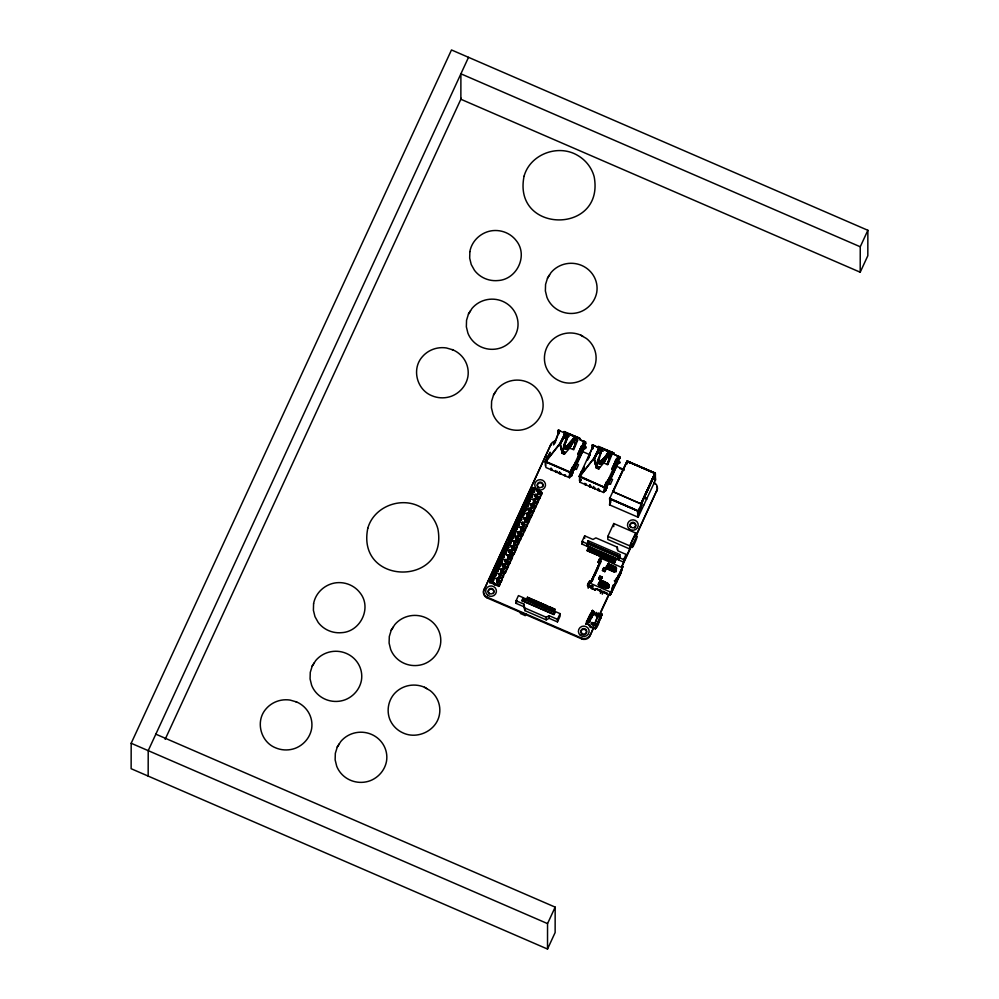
<?xml version="1.0" encoding="UTF-8"?>
<svg xmlns="http://www.w3.org/2000/svg" width="999" height="999" viewBox="0 0 999 999"><rect width="100%" height="100%" fill="white"/><g stroke="black" fill="none" stroke-linecap="round" stroke-linejoin="round"><path stroke-width="1.5" d="M860.201 272.215L860.251 246.778L460.901 73.814L460.864 99.251L860.201 272.215L867.819 255.732L867.869 230.294L451.486 49.95L131.181 743.268L131.131 768.706L547.514 949.05L555.132 932.554L555.169 907.129L155.832 734.165M148.164 776.086L148.214 750.649L468.519 57.33M593.868 627.434L589.972 635.876A6.219 6.019 0.1 0 1 581.755 638.91L487.125 597.926A6.219 6.019 0.1 0 1 483.991 589.972L550.861 444.443A6.219 6.019 0.1 0 1 555.906 440.909M487.125 597.926L487.125 597.14A6.219 6.019 0.1 0 1 483.991 589.185M489.56 580.744L494.368 582.829L494.368 584.128L489.822 582.704L489.56 580.744L491.97 576.76L496.778 578.846L495.841 578.433M489.822 582.704L489.822 581.418M491.296 577.01L489.56 582.042M491.97 578.059L491.708 576.098L493.444 572.352L498.676 573.526L502.797 575.861L505.207 571.865L496.278 567.444L493.444 573.651L493.444 572.352M493.144 580.769L493.119 579.12L492.007 580.282L493.144 580.769L493.144 577.659L492.007 577.16L492.519 576.061L493.656 576.56L493.706 580.257L492.37 580.756L491.708 576.098M492.007 580.282C492.445 575.087 493.281 577.31 493.381 576.61M493.681 584.378L493.681 583.079M495.292 576.111L495.267 574.462L494.155 575.624L495.292 576.111L495.304 573.001L494.168 572.514L494.667 571.403L495.804 571.903L495.866 575.599L494.517 576.098L493.868 571.44M498.064 579.395L500.899 581.181L499.175 586.213L494.63 584.79L494.368 582.829M494.155 575.624C494.592 570.429 495.442 572.652 495.529 571.952M494.443 571.49L495.591 567.707M510.964 551.473L513.811 553.246L511.388 557.242L507.267 554.907L502.035 553.746L496.016 568.081L497.165 565.596M496.303 570.966L496.828 566.758L497.952 567.245L498.014 570.953L496.303 570.966L497.415 569.805L497.44 571.465L496.303 570.966C496.715 565.496 498.289 566.358 497.44 571.465M497.739 564.348L497.739 563.049M497.327 578.146L496.815 579.245L497.952 579.732L498.464 578.633L497.327 578.146L496.815 579.245L496.815 582.355L497.952 582.854L498.464 578.633L498.513 582.342L497.165 582.842L496.753 581.768M498.426 564.098L498.164 562.137M498.489 586.463L498.489 585.164L494.63 583.491M499.6 566.808L499.575 565.159L498.389 565.734L499.6 566.808L499.6 563.698L498.464 563.199L498.976 562.1L500.112 562.599L499.6 566.808L498.464 566.321L498.426 562.799M500.074 576.548L500.099 578.196L498.963 577.709L499.475 573.488L500.611 573.988L500.674 577.684L499.325 578.184L498.901 577.122M498.464 566.321C498.901 561.126 499.737 563.349 499.837 562.637M499.175 586.213L500.899 581.181M499.887 558.391L498.164 563.436M500.099 578.196L500.611 573.988L500.112 575.087L498.976 574.587L499.475 573.488M500.312 557.479L500.312 558.778L502.035 555.044M502.247 561.051L501.748 562.15L501.748 559.04L500.611 558.541L501.123 557.442L502.26 557.942L502.31 561.638L500.611 561.663L500.574 558.141M501.111 573.051L501.623 568.843L502.759 569.33L502.822 573.026L501.111 573.051L501.685 571.828L502.859 572.814L501.398 573.438L501.61 571.878L502.759 572.439L502.247 573.538L501.111 573.051C501.523 567.582 503.096 568.431 502.247 573.538M499.675 581.393L501.323 581.555L502.797 575.861L502.784 577.16L505.207 571.865M502.547 566.433L502.285 564.472L499.712 563.349M504.195 549.088L502.46 554.12L504.195 549.088L509.415 550.249L509.677 552.21L509.415 550.249M502.972 565.509L502.972 564.21L502.285 565.771L503.234 566.171M503.059 576.523L501.323 581.555M504.395 568.893L504.383 567.245L503.209 568.369L504.657 568.756L505.019 567.981L503.833 567.17L503.271 568.394L504.395 568.893L504.408 565.771L503.271 565.284L503.783 564.185L504.92 564.672L504.97 568.381L503.621 568.881L502.972 564.21M503.471 576.898L503.484 575.611M503.271 552.797L502.759 553.896L503.896 554.383L504.408 553.284L503.271 552.797L502.759 553.896L502.759 557.005L503.896 557.504L504.408 553.284L503.896 557.504L502.759 557.005L503.009 555.931M504.433 561.113L504.433 559.815L501.86 558.703M504.607 548.176L504.87 550.137L504.607 548.176L507.03 544.18L511.575 545.604L512.15 550.162L513.573 549.762L513.511 546.066L512.375 545.566L511.875 546.665L513.011 547.165L512.999 550.274L512.974 548.626M505.119 560.864L505.119 559.565L504.695 560.476L509.927 561.638L511.388 557.242L511.65 559.203L505.207 573.164M505.419 560.626L505.931 559.527L505.419 563.748L506.555 564.235L506.555 561.126L505.419 560.626L505.931 559.527L507.067 560.027L507.117 563.723L505.769 564.223L505.119 559.565M505.631 572.252L507.092 566.545L502.547 565.134M504.845 551.773L506.043 552.847C504.982 544.38 509.19 552.559 505.194 552.734L505.157 551.286M506.343 544.43L506.343 545.729L509.178 539.522L518.531 543.031L519.992 538.623L516.133 536.95L515.447 538.511M507.092 567.844L509.24 561.9L509.24 563.199M507.055 547.702L507.567 543.481L508.703 543.98L508.766 547.677L507.055 547.702L508.166 546.54L508.191 548.189L507.055 547.702C508.966 544.93 506.081 542.569 508.204 545.079L508.191 548.189M507.355 568.506L507.355 567.22M507.567 559.09L508.079 554.87L509.215 555.369L509.265 559.065L507.567 559.09L508.079 557.991L507.567 559.09L508.703 559.577L509.215 558.478M507.779 567.594L507.779 566.296M508.491 539.785L508.491 541.083L509.178 540.821M508.703 559.577L509.215 555.369L508.703 556.468L507.567 555.981L508.079 554.87M508.991 552.472L508.741 550.511L508.728 551.81L509.415 551.548M508.916 540.159L510.639 535.127L515.871 536.288L516.133 538.249L515.871 536.288M509.203 543.044L509.727 538.836L510.864 539.323L510.914 543.031L509.203 543.044L510.327 541.883L510.339 543.543L509.203 543.044C509.615 537.574 511.188 538.424 510.339 543.543M509.502 563.861L509.502 562.562M510.826 553.271L510.851 554.932L509.715 554.433L510.227 550.224L511.363 550.711L511.413 554.42L510.077 554.92L510.227 553.334L510.002 554.82L511.463 554.195L510.739 553.196M509.927 562.937L509.927 561.638M510.639 535.127L510.639 536.426L514.935 525.824L524.975 529.07L526.71 525.324L523.876 523.551M510.851 554.932L511.363 550.711L510.851 551.81L509.727 551.323L510.227 550.224M510.889 547.152L510.889 545.854L516.383 547.677L517.844 543.281M512.499 538.886L512.475 537.237L511.363 538.386L512.499 538.886L512.499 535.764L511.363 535.277L511.875 534.178L513.011 534.665L513.061 538.374L511.713 538.873L511.063 534.215M511.65 559.203L511.65 557.904M511.563 546.903L511.575 545.604M511.363 538.386C511.8 533.204 512.637 535.427 512.737 534.715M511.388 558.541L512.075 556.992M512.787 530.469L511.063 535.514M513.211 529.557L513.211 530.856L514.935 525.824M515.147 533.129L514.647 534.228L514.647 531.118L513.511 530.619L514.023 529.52L515.159 530.019L515.209 533.716L513.511 533.741L513.474 530.219M512.075 558.291L513.811 553.246M514.01 545.129L514.535 540.909L515.659 541.408L515.721 545.104L513.961 545.092L514.585 543.906L515.759 544.892L514.298 545.504L514.51 543.956L515.659 544.517L515.147 545.616L514.01 545.129C514.423 539.66 515.996 540.509 515.147 545.616M514.223 553.633L515.696 547.939L515.959 549.9L514.223 553.633L512.574 553.471M517.095 521.166L515.359 526.198L519.243 516.508L524.475 517.682L528.596 520.017L530.744 515.359L521.391 511.863L517.769 522.215M515.659 529.083L516.171 524.875L517.307 525.362L517.357 529.07L516.008 529.557L515.596 528.496L516.171 527.984L515.659 529.083L516.795 529.57L516.77 527.922M515.959 549.9L515.959 548.601M523.176 597.652L521.853 600.499L554.033 614.435L555.357 611.588L560.089 613.636L560.077 616.233L557.454 621.915L549.125 618.306L546.228 619.867L524.837 610.601L524.125 606.843L516.058 603.346L516.058 600.761L518.444 595.604L523.176 597.652L522.29 601.623M516.171 540.471L516.683 536.263L517.819 536.75L517.869 540.459L516.171 540.471L516.745 539.248L517.907 540.234L516.446 540.859L516.67 539.31L517.807 539.872L517.307 540.971L516.171 540.471C516.57 535.002 518.156 535.864 517.307 540.971M514.722 548.813L516.371 548.975L516.383 547.677M516.795 529.57L517.307 525.362L516.795 526.461L515.659 525.973L516.171 524.875M517.332 533.191L517.332 531.893L514.76 530.781M517.507 521.54L517.519 520.254M517.769 520.916L517.807 524.425L519.517 524.413L519.455 520.704L518.319 520.217L517.819 521.316L518.956 521.803L518.943 524.925L517.744 523.838M518.019 532.942L518.019 531.643L517.594 532.554L522.827 533.716L524.288 529.32L524.55 531.281L517.844 544.58M518.106 543.943L516.371 548.975M519.455 536.313L519.43 534.665L518.256 535.239L519.455 536.313L519.455 533.191L518.319 532.704L518.831 531.605L519.967 532.092L520.017 535.801L518.668 536.301L518.019 531.643M518.531 544.33L518.531 543.031M519.243 517.807L519.243 516.508M519.917 517.557L519.667 515.596M519.992 539.922L522.14 533.978L522.14 535.277M521.066 518.618L521.091 520.267L519.955 519.78L520.467 515.559L521.603 516.058L521.665 519.755L520.317 520.254L519.892 519.193M520.254 540.584L520.254 539.285M521.49 529.932L522.215 530.931L520.741 531.543L520.979 526.948L522.115 527.447L522.165 531.143L520.467 531.168L521.578 530.007L521.603 531.655L520.467 531.168C521.241 526.935 522.14 525.536 521.603 531.655M520.679 539.672L520.679 538.374M521.091 520.267L521.603 516.058L521.103 517.157L519.967 516.658L520.467 515.559M521.391 513.149L521.391 511.863M530.207 513.036L530.182 511.388L529.07 512.549L530.207 513.036L530.207 509.927L529.07 509.44L529.582 508.341L530.719 508.828L530.769 512.537L529.42 513.024L528.771 508.366L524.225 506.955L521.815 510.939L522.077 512.899M521.89 524.55L521.64 522.589L519.068 521.466M522.115 515.122L522.627 510.914L523.763 511.401L523.813 515.109L522.115 515.122L523.226 513.961L523.239 515.609L522.115 515.122C522.514 509.652 524.088 510.501 523.239 515.609M522.402 535.939L522.402 534.64M522.315 523.626L522.327 522.327L521.628 523.876L522.577 524.288M523.638 525.274L524.363 526.273L522.902 526.898L522.327 522.327M522.827 535.014L522.827 533.716M523.538 507.205L523.538 508.503L526.373 502.297L535.726 505.794L537.45 502.06L534.615 500.287M523.713 599.425L523.701 601.498L553.983 614.61L554.582 611.251L524.3 598.139L523.713 599.425L553.995 612.537M523.751 527.01L524.263 522.789L524.325 526.498L522.976 526.997L522.552 525.924L523.126 525.412L522.614 526.51L523.751 527.01L523.726 525.349M523.788 519.23L523.788 517.932L524.737 518.344M524.125 606.843L524.125 604.245L516.058 600.761M525.399 510.964L525.374 509.315L524.2 509.877L525.649 510.826L525.611 509.378L524.15 510.002L525.399 510.964L525.399 507.842L524.263 507.355L524.775 506.256L525.911 506.743L525.961 510.452L524.612 510.951L523.963 506.281M524.475 518.981L524.475 517.682M524.55 531.281L524.55 529.982M525.799 520.629L526.51 521.615L525.049 522.24L525.274 517.644L526.411 518.131L525.899 522.352L524.7 521.266L526.411 521.253L525.899 522.352L524.762 521.853L525.012 520.791M524.263 510.464L524.775 506.256L524.263 507.355M524.837 610.601L524.125 604.245M524.288 530.619L524.975 529.07M525.187 615.559L525.187 614.61L520.454 612.549L520.454 613.511L525.187 615.559L526.036 613.736M525.686 502.547L523.963 507.579M525.899 522.352L526.411 518.131L525.911 519.23L524.775 518.743L525.274 517.644M527.847 497.889L526.111 502.934L527.847 497.889L533.329 499.725L532.392 499.313M526.66 504.745L526.411 505.819L527.547 506.306L527.547 503.196L526.411 502.697L526.923 501.598L528.059 502.097L528.109 505.794L526.76 506.293L526.111 501.635M526.436 525.961L528.596 520.017L528.858 521.977L524.975 530.369M526.698 526.623L526.71 525.324M526.411 505.819C526.848 500.624 527.684 502.847 527.784 502.147M527.122 525.711L527.122 524.413M527.509 597.202L528.446 598.139L527.509 597.202L526.373 599.65M527.435 512.986L526.923 514.085L528.059 514.585L528.571 513.486L527.435 512.986L526.923 514.085L526.923 517.207L528.046 517.694L528.571 513.486L528.621 517.182L527.272 517.682L526.848 516.62M529.994 493.244L528.259 498.276L532.829 488.336L541.495 492.082L541.758 494.043L529.27 521.053L527.622 520.891M528.346 510.589L528.084 508.616L528.084 509.915L528.771 508.366M528.558 501.161L529.07 496.953L530.207 497.44L530.257 501.136L528.558 501.161L529.07 500.062L528.558 501.161L529.695 501.648L530.207 500.549M528.858 521.977L528.858 520.679M529.27 521.053L529.283 519.755M530.344 598.95L529.395 598.026L530.344 598.95L529.22 601.398M529.695 501.648L530.207 497.44L529.695 498.538L528.571 498.051L529.07 496.953M530.232 505.269L530.232 503.971L531.181 504.383M530.669 494.28L530.419 492.32M530.706 496.503L531.218 495.404L530.706 496.503L531.843 497.002L531.855 493.881L530.719 493.394L531.218 492.295L532.355 492.782L532.417 496.491L530.706 496.503L530.681 492.994M530.919 505.007L530.919 503.721M531.006 517.32L531.006 516.021M531.218 507.892L531.73 503.683L532.867 504.17L532.917 507.879L531.218 507.892L532.33 506.743L532.355 508.391L531.218 507.892L531.793 506.668L532.966 507.654L531.156 507.867C532.042 503.159 532.879 502.697 532.355 508.391M532.23 599.775L531.293 598.838L532.23 599.775L531.106 602.21M531.431 516.408L532.892 510.701L528.346 509.29M532.854 491.858L533.366 490.759L532.854 491.858L533.99 492.345L534.003 489.235L532.867 488.736L533.379 487.637L534.502 488.136L534.565 491.833L532.854 491.858L532.829 488.336M533.154 512.662L533.154 511.363M534.128 600.586L533.179 599.662L534.128 600.586L533.004 603.034M533.366 503.246L533.878 499.025L535.014 499.525L535.064 503.221L533.366 503.246L534.477 502.085L534.502 503.733L533.366 503.246L533.941 502.022L535.114 502.997L533.316 503.209C534.19 498.501 535.027 498.039 534.502 503.733M533.578 511.75L535.039 506.056L535.039 507.342M534.802 496.615L534.54 494.655L531.967 493.543M533.941 603.446L535.077 600.486L536.026 601.41L534.89 603.858M535.302 508.016L535.302 506.718M535.227 494.405L534.54 495.954L535.227 494.405L535.876 499.063L537.225 498.576L537.162 494.867L536.026 494.38L535.526 495.479L536.663 495.966L536.65 499.075L535.514 498.588L536.026 497.49L535.464 498.551L536.913 498.951L537.262 498.164M535.726 507.092L535.726 505.794M536.688 491.308L536.688 490.01M535.839 604.27L536.962 601.298L537.912 602.235L536.788 604.67M537.187 502.697L539.61 497.402L536.775 495.629M537.45 503.359L537.45 502.06M537.662 493.931L538.186 489.722L539.31 490.209L539.373 493.918L538.024 494.418L537.599 493.344L538.174 492.832L537.662 493.931L538.798 494.43L538.773 492.782M537.874 502.447L537.874 501.148M538.798 494.43L539.31 490.209L538.811 491.308L537.674 490.821L538.186 489.722M537.737 605.082L538.861 602.122L539.81 603.046L538.673 605.494M539.348 498.039L541.758 492.757M539.597 498.701L539.61 497.402M540.022 497.789L540.034 496.491M540.759 602.946L541.695 603.871L540.759 602.946L539.622 605.382M541.758 494.043L541.495 492.082M543.593 604.695L542.644 603.758L543.593 604.695L542.457 607.13M545.479 605.506L544.542 604.582L545.479 605.506L544.355 607.954M545.192 461.663L569.992 472.39L545.192 461.663L547.652 456.343L546.503 460.302M570.941 475.499L571.515 474.425L571.366 476.386L571.753 473.214L569.58 477.734L545.929 467.495L545.367 461.95L547.652 456.343M545.579 462L545.354 465.959M545.929 462.187L545.941 461.538L569.592 471.778L569.58 477.734M546.228 619.867L546.228 617.27L549.138 615.709L557.454 619.318L557.454 621.915M545.304 608.366L546.428 605.406L547.377 606.331L546.253 608.778M547.514 949.05L547.552 923.613L555.169 907.129M548.326 606.743L549.275 607.155L548.326 606.743L547.19 609.178M549.125 618.306L549.138 615.709M551.161 607.966L550.212 607.042L551.161 607.966L550.037 610.414M552.385 469.917L550.799 469.892L551.061 467.944M483.991 589.972L550.861 444.443M552.122 470.467L552.135 469.068M553.059 608.791L552.11 607.867L553.059 608.791L551.923 611.238M554.944 609.615L554.008 608.678L554.944 609.615L553.821 612.05M554.582 613.324L554.582 611.251M557.117 471.965L555.531 471.94L555.531 470.541M556.855 472.515L556.868 471.116M559.253 432.929C556.356 432.33 558.728 428.484 560.052 431.006M557.991 432.217L558.241 430.007M560.901 473.601L559.315 473.576L559.328 472.19M559.577 471.64L559.315 473.576M567.632 435.489L564.36 434.74L559.64 443.731L545.953 461.363L559.802 444.08L564.373 434.59L568.106 436.213L564.423 445.629L568.094 436.288M560.689 444.355L560.027 444.018L562.387 453.246L564.335 445.604L562.375 453.121L564.385 454.17L569.842 447.952L573.376 441.496L569.842 448.114M560.389 443.856L564.148 437.2L560.189 444.143M560.639 474.15L560.651 472.764M563.149 451.598L565.422 452.422M563.623 445.267L563.686 445.079M559.415 430.669L563.648 432.555L564.398 431.593L579.457 438.111L563.686 432.105M560.027 444.168L562.375 453.121L563.811 445.666M563.948 431.556L563.686 432.492M564.298 475.074L565.372 476.198L565.372 474.812M566.033 449.3C582.879 427.722 568.244 442.982 565.259 449.013C569.767 450.137 572.202 441.82 573.751 438.973C575.187 437.237 580.144 441.758 574.825 438.449M567.332 446.341L573.751 438.823L566.982 445.954M566.158 449.2L569.118 447.639M571.191 474.25L571.366 476.386M573.588 467.782L572.202 470.779L571.753 475.661M573.151 472.515L572.402 472.252C571.228 474.575 573.563 471.853 571.665 471.94L572.777 471.016L572.764 473.476L572.202 470.779M569.492 448.114L573.763 449.737L577.522 440.609M573.676 469.742L574.712 467.782M573.95 468.394L576.411 469.43L573.588 468.169M573.676 469.905L576.635 463.037L574.15 468.032M573.451 466.57L570.367 473.076L583.016 445.566L578.871 452.122M571.778 472.977L576.073 462.787M580.569 452.722L577.996 459.165L581.743 451.373M578.009 454.707L581.156 448.176M578.571 459.29L584.078 446.416L583.441 441.158L585.464 442.457L585.464 444.118L584.14 443.718M578.896 458.304L578.134 457.08M578.896 453.896L578.146 452.659M604.72 488.886L604.22 491.458L604.22 487.437L606.505 481.83L604.058 487.15L579.27 476.411L593.581 445.154L592.557 444.742L592.619 447.377M605.494 489.135L605.431 491.146L605.257 489.011L603.646 492.495L579.994 482.242L579.432 476.698L581.718 471.103L579.27 476.411M579.42 480.719L580.069 475.836M583.503 441.208C585.164 441.433 578.359 440.484 579.932 438.386L564.26 432.192L579.77 439.073M604.22 487.437L579.432 476.698M579.732 439.51L580.032 438.524M581.755 638.91L581.755 638.136L487.125 597.14M587.175 550.736L588.861 546.553L589.81 546.965L588.111 551.148L587.175 550.736L588.861 547.077L582.042 544.118L582.042 541.52L584.665 535.839L592.994 539.448L595.891 537.887L617.282 547.152L617.994 550.911L626.061 554.395L626.061 556.992M582.317 450.137L583.591 446.053M583.978 445.791L584.065 448.638L574.15 470.104M584.665 538.436L584.665 535.839M586.201 483.828L586.201 485.227L584.865 484.652L584.877 483.254M583.978 447.54L584.19 448.126C586.313 449.787 585.976 445.229 584.178 445.766M585.451 448.526L585.714 446.528M585.464 444.118L585.726 441.908L583.99 441.333M587.15 624C584.49 622.951 588.861 616.333 590.384 620.491M586.775 545.654L588.086 540.721L620.267 554.657L618.943 559.577L617.819 559.103L618.418 555.744L588.136 542.619L586.775 545.654L587.537 545.978L588.136 544.692M587.137 621.316C587.612 623.289 588.049 615.958 589.972 615.384M587.325 621.753L587.961 620.342L588.998 621.053M587.562 620.679L588.436 620.816M588.985 582.829L587.537 585.676L591.246 587.3M587.537 545.978L587.537 543.906L617.819 557.017M587.812 621.515L587.137 621.428M588.111 551.148L589.81 546.965M588.086 540.721L588.086 542.794L620.267 556.73M591.908 586.888C593.206 584.815 592.944 589.135 588.161 585.127L588.886 582.704L610.751 592.17L622.714 566.52M588.461 458.029L588.823 457.854M588.423 582.742L588.723 584.165M588.898 586.188L588.636 584.502L588.985 586.251L592.307 586.875M589.073 586.301L592.282 586.937L592.632 586.138M589.06 551.56L590.759 547.377L591.695 548.301L590.009 551.972L589.06 551.56L590.759 547.377M589.597 486.7L589.86 484.752L589.597 486.7L590.921 487.275L590.933 485.876M589.685 583.216L589.885 581.855L588.299 585.077L592.195 586.95L592.657 585.988M592.832 613.661L591.72 615.784L589.785 614.722L592.744 615.709M590.009 551.972L591.708 547.789M589.972 635.876L593.868 626.66M592.757 579.495L591.883 581.543L590.097 580.844L591.982 581.181L601.123 561.401L599.288 560.564M590.909 614.747C591.146 615.334 594.18 611.438 592.032 614.959M592.27 611.875C592.482 611.288 592.657 609.752 592.082 611.063C590.871 611.875 593.806 620.466 590.359 614.81C589.934 618.106 591.982 617.544 592.245 615.634L590.047 614.697L588.311 619.405L589.672 620.217L587.737 619.343M599.025 564.722L591.008 582.192L600.374 561.113M590.958 552.372L592.644 548.189L593.593 549.125L591.895 552.784L590.958 552.372L592.644 548.189M593.556 624.999L591.246 623.851L593.431 625.224M591.283 617.082L590.596 618.581L591.483 617.157M591.333 613.061L591.121 614.572L592.382 614.497M591.72 615.784L592.732 613.723M597.402 616.795L598.988 616.321L598.626 614.51L593.918 625.461L594.867 625.137L594.555 623.189L591.845 622.564L594.155 623.726L591.845 622.564L591.246 624M591.895 552.784L593.593 548.601M592.057 446.978L592.307 444.767M592.444 578.708L592.757 579.757M592.844 553.196L594.542 549.013L595.491 549.937L593.793 553.608L592.844 553.196L594.542 549.013M593.793 613.898L593.518 612.574C594.18 616.358 592.419 611.825 593.881 614.185M594.967 488.361L593.394 488.336L593.394 486.938M587.936 458.266L593.356 445.467L597.777 447.177L598.014 446.528M593.643 486.388L593.394 488.336M603.558 463.024L600.099 464.06L607.892 453.446L603.209 462.312L603.908 462.874L607.679 456.056L603.958 462.649L598.701 468.856L596.44 467.957L593.768 458.566L580.019 476.111L593.731 458.491L598.351 449.475M593.793 553.608L595.491 549.425M594.617 459.065L593.868 458.678M593.93 575.486L594.755 575.436L598.339 567.407M594.155 623.726L591.845 622.564M594.617 623.776C595.217 625.424 594.168 624.912 594.755 623.476M594.742 554.02L596.428 549.837L597.377 550.761L595.691 554.433L594.742 554.02L596.428 549.837M594.717 488.911L594.717 487.512M601.972 614.273L602.097 614.959C602.11 612.899 597.065 623.126 596.078 626.348L595.229 628.883L600.936 615.022C602.447 613.811 602.135 614.048 600.749 616.595M592.107 588.773L595.117 589.934L595.254 588.811M595.054 628.059L595.054 628.059C595.154 628.071 596.366 628.696 595.054 628.059L595.654 627.896M597.577 616.296L595.267 615.147L597.365 616.633M595.691 554.433L597.377 550.249M598.176 615.022L595.866 613.861L598.776 614.747M594.455 458.766L598.901 450.274L601.323 451.136L597.764 459.99L596.44 467.957L601.835 450.162L598.438 449.35L593.818 458.778M596.628 554.832L598.326 550.649L599.275 551.585L597.577 555.244L596.628 554.832L598.326 550.649M597.514 466.57C595.142 469.43 600.299 464.922 598.551 468.943M597.04 616.433L598.001 613.486M597.577 555.244L599.275 551.061M593.443 445.429L597.727 447.302L598.463 446.353L613.523 452.872L597.752 446.853M598.026 460.639L600.948 460.689L601.361 461.55L607.817 453.733L601.361 461.55L601.223 460.801M598.026 566.608L598.339 567.669M598.114 490.384L598.114 488.986L599.437 489.56L599.437 490.959L598.114 490.384L598.376 488.436M599.238 563.036L598.201 562.075L599.3 559.178L599.625 559.815M598.401 460.527L596.44 467.869L594.093 458.766M598.438 449.5L601.835 450.162M598.526 555.656L600.224 551.473L601.161 552.397L599.475 556.068L598.526 555.656L600.224 551.473M598.963 615.297L599.188 615.372M596.828 468.007L598.701 468.856M607.729 587.4C605.619 589.323 597.827 585.476 598.726 583.691C618.081 590.134 582.779 578.558 606.405 588.074M598.975 585.714C597.777 573.751 611.937 587.237 608.803 584.79M598.201 562.075L599.25 562.524C598.264 560.289 601.823 562.387 599.238 561.588L600.174 562.062M600.312 561.688L599.25 561.126L599.3 559.178M598.701 469.006L599.487 467.17M599.525 563.386L600.337 563.086M598.426 561.6L600.324 562.162L599.388 561.238L599.25 562.524M599.475 556.068L601.161 551.885M599.887 591.346L600.861 591.545L600.849 590.209L600.436 593.406M600.074 580.968L607.205 585.302L606.705 586.401L604.233 585.739L605.007 584.19L600.511 581.643L607.205 585.302L605.819 584.627L605.044 586.051M600.224 581.78L600.424 580.606L608.229 584.14M600.861 557.055L600.349 558.541L600.349 557.917L622.09 567.619M600.574 460.789L599.313 463.573L600.149 463.873M600.886 558.928L600.349 557.917M600.424 556.48L602.11 552.297L603.059 553.221L601.361 556.893L600.424 556.48L602.11 552.297M600.649 559.128L600.799 558.466M601.76 614.46L596.153 627.047L601.635 615.496L596.828 613.349M600.561 558.503L600.911 557.105M601.361 556.893L603.059 552.697M602.322 594.243L602.335 591.97L603.259 592.257M602.31 557.292L604.008 553.109L604.944 554.045L603.259 557.704L602.31 557.292L604.008 553.109M602.747 591.57L602.747 592.37L607.217 593.968M603.259 557.704L604.944 553.521M603.945 591.845L603.371 592.332M603.646 492.495L603.646 491.208M604.058 487.15L579.32 475.936M604.208 558.116L605.894 553.933L606.843 554.857L605.144 558.528L604.208 558.116L605.894 553.933M604.432 487.487L607.517 481.318M605.144 558.528L606.843 554.345M607.742 484.503L610.714 477.784L605.731 486.7L607.23 487.275L606.83 488.224L605.844 487.937L605.431 491.146M606.093 558.941L607.792 554.757L608.741 555.681L607.042 559.34L606.093 558.941L607.792 554.757M609.515 478.896L606.268 485.526L605.819 490.422M606.805 594.13L606.805 593.319L604.108 592.145M606.705 568.493L607.529 568.206M607.842 565.022C603.196 567.619 609.765 568.556 614.323 569.905L614.547 568.531L607.667 564.235L616.346 567.857L614.422 571.678L606.455 568.306L606.168 567.432L607.692 564.91L612.699 567.744L611.85 569.243L612.986 569.642M607.042 559.34L608.741 555.157M607.13 568.356L607.529 567.682M606.318 569.318L608.129 565.147L614.822 568.806L613.436 568.131L612.662 569.555M605.844 487.724L607.654 483.816L606.705 483.416M610.776 455.232L608.354 454.37L610.776 455.232L607.155 464.235L607.929 464.36M607.966 587.912L607.03 586.488L606.643 587.312L607.966 587.912L599.725 584.315M607.817 536.363L607.817 539.472L629.757 548.975L629.77 545.866L635.689 533.041L613.748 523.526L607.817 536.363L629.77 545.866M608.016 483.154L609.615 479.532M607.991 559.752L609.677 555.569L610.626 556.505L608.94 560.164L607.991 559.752L609.677 555.569M607.742 484.652L608.591 483.366M608.216 483.179L607.654 482.542M608.116 565.933L616.508 569.942M608.266 564.11L615.933 567.694L616.358 568.98M607.829 464.647L611.638 455.219L608.741 453.159L611.163 454.345M608.94 560.164L610.626 555.981M626.748 463.998L627.347 461.063L655.094 473.064L655.394 480.219L655.132 473.089L655.344 480.357L638.149 517.232L609.54 504.845L610.839 500.412M609.877 560.576L611.575 556.393L612.524 557.317L610.826 560.988L609.877 560.576L611.575 556.393M607.654 482.929L610.476 484.19L608.016 482.967M610.826 560.988L612.524 556.805M611.775 561.401L613.473 557.217L614.41 558.141L612.724 561.8L611.775 561.401L613.473 557.217M611.9 588.199L613.361 584.927L613.274 585.651M612.15 473.226L612.637 474.175L612.3 473.563M612.075 469.455L615.222 462.924M612.35 468.044L612.961 468.643L612.824 466.658M612.774 491.608L641.383 504.058L612.862 491.558L627.01 461.351L655.044 473.089M612.724 561.8L614.41 557.617M612.961 472.39L612.35 473.114L612.824 471.066M613.661 562.212L615.359 558.029L616.308 558.965L614.61 562.624L613.661 562.212L615.359 558.029M613.736 526.648L613.748 523.526M597.964 446.703L613.811 454.27L598.326 446.953L613.998 453.146L613.811 454.27L618.144 456.206L618.256 462.887C620.654 464.622 620.054 459.615 617.857 460.626M614.123 571.628L606.193 567.819L605.831 569.393L603.558 568.406L603.808 567.619L606.081 568.606L604.732 571.54L602.459 570.554L603.808 567.619M608.029 564.323L606.293 569.03L606.106 568.319L615.084 571.465M614.61 562.624L616.308 558.441M615.309 568.831L609.315 566.445M616.445 568.394L616.233 567.694M616.42 582.779L612.749 586.338M612.637 474.188L618.194 462.887L618.181 460.527M613.736 469.268C615.496 469.43 618.443 456.68 619.53 463.274M617.282 549.75L617.282 547.152M618.418 555.744L617.819 559.103M618.206 458.479L619.53 458.878L619.792 456.668L618.144 456.206M619.53 458.878L619.792 456.668M622.34 567.469L622.24 569.13M626.061 554.395L623.676 559.552L623.676 562.15L616.308 558.965M626.835 463.873L627.01 461.351M635.689 536.151L635.689 533.041M638.149 517.232L637.574 512.762L639.51 508.578M637.574 512.762L638.149 513.011L638.311 510.714L655.307 473.651L627.297 461.301L613.124 491.62M638.149 515.584L641.37 508.603L641.383 506.031L638.149 513.011M643.731 505.132L642.532 504.97M655.344 480.357L655.406 473.551L641.271 503.858M636.076 536.101L656.855 490.347A6.219 6.019 0.1 0 0 653.708 482.392M503.271 568.394C505.032 564.86 503.471 564.522 504.645 564.722M588.211 588.261C586.813 583.591 591.858 589.56 592.295 585.739M606.256 568.169L606.168 567.994M599.987 581.555L598.588 584.59L599.013 583.841M607.617 564.835L607.979 564.073M607.554 564.735L607.829 564.123M582.417 448.776L582.33 449.975M502.235 562.999L501.111 561.75M515.134 535.077L514.01 533.828M592.907 614.447L593.206 613.436L592.245 615.784M507.167 563.324L505.694 564.123L505.993 562.524M509.315 558.666L507.842 559.477L508.066 557.917M587.837 619.105L590.609 617.232M598.763 583.916L600.074 581.406M588.636 585.014L588.711 585.963M608.878 587.4L607.929 586.937L608.503 588.224L608.878 587.4C606.393 587.15 608.416 588.149 608.841 584.827M646.64 499.213L645.816 497.877L646.603 499.275M582.579 470.816L583.166 471.116L582.604 470.766L583.716 468.394M588.636 583.666L588.586 584.015M606.493 567.382L606.78 567.107M566.595 438.261L566.258 439.073L567.245 436.376L564.972 435.389L563.623 437.824M564.11 437.275L563.661 437.987L566.383 438.511M576.061 442.357L573.114 449.438L575.661 443.156L573.101 442.058L574.425 439.485L576.71 440.472L575.699 443.194L573.076 441.933M574.425 439.485L573.114 442.045L575.661 442.982M597.902 452.235L599.038 450.137M600.262 453.833L597.702 452.709L600.661 453.009M610.127 457.117C610.139 459.14 605.918 457.018 607.642 456.131M609.964 457.38C610.676 458.029 606.468 456.555 607.479 456.281L609.765 457.942L607.38 456.306M598.351 622.077C599.937 623.463 596.291 628.271 595.879 626.66L601.598 615.359L600.961 615.122M601.023 617.931C601.598 616.046 595.741 629.72 600.574 616.883M601.673 614.86L601.148 615.259L601.398 614.635M590.846 614.86L591.008 613.661L591.371 614.447M607.492 585.476L609.04 586.188L607.217 587.587M601.123 561.226L599.388 560.427M654.845 475.474L655.094 473.064L627.397 461.113L629.994 463.274M563.436 451.81L564.934 452.634C565.072 455.432 561.001 453.459 563.436 451.81L564.934 452.634M598.863 583.616L600.424 580.606M590.384 627.335L590.172 626.648M608.678 563.399L606.48 568.319L608.703 563.498M559.89 430.969L557.991 430.557M599.363 463.274L599.525 464.036M592.182 448.788L593.369 445.754L592.057 445.317M586.45 624.013C585.339 623.264 590.958 621.603 590.821 616.92L591.645 617.382M565.259 449.013L566.545 446.004L564.335 445.766M609.815 476.748L607.392 482.18M586.226 623.401L589.585 622.402M599.487 467.332L597.215 466.196L596.44 467.869L594.255 458.753L596.44 467.869L597.727 460.402M597.577 616.146L594.954 623.913M586.863 622.989L586.163 624.188L587.424 621.166M589.135 621.216L588.686 622.34M601.673 615.172L601.398 614.323L601.635 615.446M596.44 467.869L598.026 460.477M583.516 441.57L579.732 439.373L580.019 438.761L563.898 431.955M614.06 453.633L614.085 453.521M577.572 440.309L577.235 439.51M605.519 489.485L604.87 490.896M590.834 613.96L591.121 614.572L591.008 613.661M594.517 612.037L592.469 610.401L592.045 611.326L592.507 610.439L592.245 611.413L593.506 611.95M565.322 448.988L566.033 449.138M607.28 464.635L603.721 462.849M598.201 613.199L598.676 613.91M591.908 612.375C591.72 611.95 590.546 616.083 590.397 614.373M564.048 445.729L562.375 453.121L559.952 443.993M564.273 445.666L562.375 453.121L560.189 443.993M598.451 622.752L598.638 622.227M591.982 611.45L592.882 611.912M597.477 616.595L598.451 614.323M563.623 445.417L566.183 438.936M591.932 587.012L592.357 585.776L592.195 586.75M497.065 581.293L496.765 582.33L498.201 582.717L497.839 581.131M499.213 576.635L498.913 577.672L500.362 578.071L499.987 576.473M509.665 554.408L509.965 553.371M512.899 548.551L513.261 550.137L512.15 550.162L512.112 548.713M511.75 550.786L512.974 549.812M522.564 526.485L522.864 525.437M537.912 492.869L537.612 493.906L539.06 494.293L538.698 492.707M573.451 467.145L574.1 464.947M607.517 481.893L608.166 479.695M573.326 467.42L575.661 462.137M312.2 666.108L310.264 672.377L310.077 678.933L311.638 685.302A25.912 25.087 0.1 0 0 345.105 699.787C353.434 696.565 359.827 689.148 361.438 680.319A25.912 25.087 0.1 0 0 346.428 653.446A25.912 25.087 0.1 0 0 315.734 660.526L312.2 666.108L314.248 662.874M468.469 313.998L466.545 320.267L466.358 326.823L467.919 333.191A25.912 25.087 0.1 0 0 501.373 347.677C509.715 344.455 516.096 337.038 517.719 328.209A25.912 25.087 0.1 0 0 502.709 301.336A25.912 25.087 0.1 0 0 472.015 308.416L468.469 313.998L470.529 310.764M337.262 747.052L335.327 753.321L335.14 759.877L336.713 766.245A25.912 25.087 0.1 0 0 370.167 780.731C378.496 777.509 384.89 770.092 386.513 761.263A25.912 25.087 0.1 0 0 371.503 734.39A25.912 25.087 0.1 0 0 340.809 741.47L337.262 747.052L339.31 743.818M391.221 630.244L389.298 636.525L389.098 643.069L390.671 649.437A25.912 25.087 0.1 0 0 424.125 663.935C432.467 660.701 438.848 653.296 440.472 644.455A25.912 25.087 0.1 0 0 425.462 617.582A25.912 25.087 0.1 0 0 394.767 624.662L391.221 630.244L393.281 627.01M493.543 394.942L491.608 401.211L491.421 407.767L492.982 414.135A25.912 25.087 0.1 0 0 526.448 428.621C534.777 425.399 541.171 417.982 542.782 409.153A25.912 25.087 0.1 0 0 527.784 382.28A25.912 25.087 0.1 0 0 497.09 389.36L493.543 394.942L495.591 391.708M547.502 278.134L545.566 284.415L545.379 290.959L546.952 297.327A25.912 25.087 0.1 0 0 580.407 311.825C588.736 308.591 595.129 301.174 596.753 292.345A25.912 25.087 0.1 0 0 581.743 265.472A25.912 25.087 0.1 0 0 551.048 272.552L547.502 278.134L549.562 274.9M592.22 611.525L593.531 612.025L592.045 611.326L592.707 611.588M556.705 438.499L558.066 434.14M616.433 568.531L616.42 568.044M612.162 468.756L612.649 469.58L617.057 459.303L616.383 459.165L612.899 466.858L616.408 458.953M599.662 576.835L599.912 576.048L602.185 577.035L601.935 577.822L599.662 576.835C595.904 579.745 604.557 580.669 598.813 578.658M575.636 443.219L575.923 442.582M600.237 453.883L600.524 453.234L597.727 452.747L598.076 452.085M595.117 589.934L596.053 589.135M609.552 503.196L610.127 503.446L609.552 498.776L638.161 511.163L609.565 498.688L626.935 461.326M588.174 620.292L588.011 620.329M610.751 592.17L610.102 595.392L620.616 573.688L620.978 572.764L610.539 594.405L622.739 566.52L621.428 571.078M607.567 587.774L607.867 586.9L607.567 587.774L608.653 587.237M622.202 569.218L620.529 573.626M578.821 453.633L578.009 454.058L582.904 444.767L583.553 441.483M612.637 473.526L617.569 460.939M600.524 453.234L600.312 453.846L600.549 453.196M593.568 612.974L593.98 613.91M586.788 623.638L586.163 624.15L587.974 624.3M566.258 439.073L566.483 438.436L563.936 437.437M586.925 622.852L588.311 619.58L587.724 621.053M559.515 430.407L554.02 443.856M596.066 626.41L597.09 626.748M609.752 476.71L604.857 486.913M607.155 464.273L609.715 457.792M593.881 625.349L594.355 625.199M593.518 612.574L593.256 612.911M593.369 445.754L593.93 446.066L593.756 445.267M558.116 434.028L559.865 431.306M607.879 584.652L608.716 585.064L607.592 587.799L607.954 586.987M616.97 459.528L618.206 456.506L619.53 457.217M617.082 459.215L617.619 456.243M599.263 561.525L599.924 561.563M606.605 487.05L606.031 487.949M612.312 591.408L611.85 592.507L612.362 591.296M595.167 624.075L594.705 624.787M595.092 589.972L595.541 589.035L594.742 589.885M611.4 564.647L610.426 567.082L611.525 564.622M622.652 566.583L622.115 567.832M586.563 624.225L586.937 623.588M573.064 442.107L575.799 442.707M607.829 564.547L608.354 563.324M615.172 567.644L615.684 566.433L614.597 568.893L615.172 567.644L611.001 565.834M572.439 472.252L572.127 473.251L572.539 472.29M618.144 461.176L617.045 463.686M570.154 472.689L572.439 467.082L569.992 472.39M604.32 559.053L600.923 557.542L600.536 558.766M593.244 613.561L593.593 612.762L593.231 613.498L592.432 612.911M581.755 445.504L578.833 452.072L581.743 445.691M572.777 471.016L571.703 471.853M588.761 585.526L589.173 584.627L588.161 585.127L592.282 586.937L588.898 585.676M607.542 456.181L608.503 454.245M612.887 471.328L616.508 463.399M572.764 467.27L573.863 464.847M587.512 460.139L590.097 454.495M606.83 482.017L607.941 479.607M609.727 476.523L616.97 460.514M622.739 566.52L622.252 567.569M641.083 503.733L655.107 473.514L641.171 503.783M165.16 739.297L461.288 98.327M452.023 349.6L452.884 349.837A25.912 25.087 0.1 0 1 467.894 376.71C466.271 385.552 459.877 392.957 451.548 396.191A25.912 25.087 0.1 0 1 431.718 395.654C416.82 389.685 411.488 369.068 422.19 356.918A25.912 25.087 0.1 0 1 446.391 347.964L452.884 349.837M295.741 701.71L296.603 701.947A25.912 25.087 0.1 0 1 311.613 728.82C309.99 737.662 303.596 745.067 295.267 748.301A25.912 25.087 0.1 0 1 275.437 747.764C260.539 741.795 255.22 721.178 265.909 709.028A25.912 25.087 0.1 0 1 290.122 700.087L296.603 701.947M583.004 336.476L580.781 335.152A25.912 25.087 0.1 0 0 550.087 342.232C544.492 349.101 542.857 358.691 545.991 367.008A25.912 25.087 0.1 0 0 559.627 380.956C574.25 387.612 593.281 378.134 595.791 362.025A25.912 25.087 0.1 0 0 586.55 338.586L580.781 335.152M426.735 688.586L424.5 687.262A25.912 25.087 0.1 0 0 393.806 694.342C388.211 701.211 386.588 710.801 389.71 719.118A25.912 25.087 0.1 0 0 403.346 733.066C417.969 739.722 437.013 730.244 439.51 714.135A25.912 25.087 0.1 0 0 430.269 690.696L424.5 687.262M491.708 577.397L492.857 574.9M504.607 549.475L505.756 546.977M530.407 493.618L532.142 489.885M558.553 432.617L558.241 431.668M505.419 548.139L504.92 549.238L506.043 549.725L506.555 548.626L505.419 548.139L504.92 549.238L504.907 552.36L506.043 552.847L506.268 551.261M492.007 577.16L492.632 576.273M494.78 571.628L494.168 572.514M496.928 566.97C495.604 568.056 497.777 568.98 497.689 567.295M498.464 563.199L499.075 562.312M500.611 558.541L501.123 557.442M510.589 539.373C510.676 541.058 508.503 540.134 509.827 539.048M511.975 534.39L511.363 535.277M513.511 530.619L514.023 529.52M517.819 521.316L518.319 520.217M523.488 511.451C523.576 513.136 521.403 512.212 522.727 511.126M526.411 502.697L527.022 501.81M530.719 493.394L531.218 492.295M532.867 488.736L533.379 487.637M548.364 455.906L549.962 452.322M546.003 461.088L546.141 462.587M553.521 444.942L556.106 439.36M501.648 558.716C502.559 556.655 502.035 560.089 500.886 558.391M514.547 530.794C515.459 528.733 514.935 532.167 513.786 530.469M518.843 521.49C519.755 519.43 519.243 522.852 518.094 521.166M531.743 493.568C532.654 491.508 532.142 494.93 530.993 493.244M533.891 488.911C534.802 486.85 534.29 490.284 533.141 488.586M500.611 561.663L501.111 560.564L500.611 561.663L502.247 562.25L501.748 563.349M513.511 533.741L514.01 532.642L513.511 533.741L515.147 534.328L514.647 535.427M519.955 519.78L520.467 518.681L521.603 519.168M503.896 557.504L503.871 555.844M506.043 552.847L506.018 551.198M518.943 524.925L518.918 523.276M527.547 506.306L528.059 505.207M531.843 497.002L531.818 495.354M533.99 492.345L533.966 490.696M522.627 523.401L523.126 522.302L524.263 522.789L523.763 523.888L522.627 523.401L523.126 522.302M501.735 569.055C500.412 570.142 502.584 571.066 502.485 569.38M503.271 565.284L503.883 564.398M515.397 541.458C515.484 543.144 513.311 542.22 514.635 541.133M516.783 536.475C515.459 537.562 517.632 538.486 517.544 536.8M518.319 535.826L518.831 531.605L518.319 532.704M521.84 527.497C521.94 529.183 519.755 528.259 521.078 527.16M532.592 504.22C532.692 505.919 530.506 504.982 531.83 503.896M534.74 499.575C534.84 501.261 532.654 500.337 533.99 499.238M535.526 495.479L536.026 494.38M519.692 532.142C518.643 534.265 520.979 531.643 518.931 531.818M536.55 495.654C537.462 493.581 536.95 497.015 535.801 495.317M498.963 577.709L499.475 576.61L500.611 577.097M505.419 563.748L505.919 562.649M513.511 550.374L511.863 549.787L512.375 548.688M520.467 531.168L520.966 529.994M524.762 521.853L525.274 520.754M529.07 512.549L529.582 508.341L529.07 509.44M535.514 498.588L536.026 497.49M512.375 549.875L511.863 550.973L513.061 549.9M497.952 582.854L497.927 581.206M506.555 564.235L507.055 563.136M528.046 517.694L528.034 516.046M536.65 499.075L537.162 497.977M578.658 454.632L578.009 454.57L578.808 454.595L582.879 445.954M568.631 477.322L570.354 473.613M574.213 466.833L575.449 464.135M577.996 458.653L578.658 458.716L576.748 462.849M584.902 444.031L585.714 443.568M570.978 475.337L571.416 474.388M581.655 452.222C588.349 439.073 579.183 458.504 578.571 459.428M585.464 447.077L585.152 446.128M584.89 448.439L585.714 447.977M576.411 469.43L578.533 464.697L576.073 463.636M516.058 603.346L517.245 600.774M582.442 470.504L584.028 467.07M582.442 470.666L584.028 467.232M588.236 458.304L590.172 454.108M579.645 477.097L580.069 476.173M579.994 482.242L581.068 479.92M527.322 600.062L528.446 597.614M528.271 600.461L529.395 598.026M529.22 600.874L530.344 598.438M530.157 601.286L531.293 598.838M531.106 601.698L532.242 599.25M532.055 602.11L533.179 599.662M533.004 602.522L534.128 600.074M533.953 602.921L535.077 600.486M534.89 603.334L536.026 600.899M535.839 603.746L536.962 601.298M536.788 604.158L537.912 601.71M537.737 604.57L538.861 602.122M538.673 604.969L539.81 602.534M540.571 605.794L541.695 603.346M541.52 606.206L542.644 603.758M542.469 606.618L543.593 604.17M613.836 454.021L614.098 453.271M543.406 607.03L544.542 604.582M544.355 607.429L545.479 604.994M545.304 607.842L546.428 605.406M545.679 609.477L547.377 605.806M547.19 608.666L548.326 606.218M548.139 609.078L549.275 606.63M549.088 609.49L550.212 607.042M618.968 458.791L619.78 458.329M604.22 491.458L605.819 487.974M605.044 490.084L605.581 489.185M610.814 477.609L614.497 469.63M615.721 466.983L617.569 462.987M550.037 609.889L551.161 607.454M608.216 484.865L618.144 462.949L616.945 465.172M550.986 610.302L552.11 607.867M618.955 463.186L619.78 462.724M582.042 544.118L583.091 541.845M551.923 610.714L553.059 608.266M610.476 484.19L612.599 479.445L610.139 478.384M552.872 611.126L554.008 608.678M553.821 611.538L554.944 609.09M609.54 504.845L610.789 502.16M557.454 619.318L560.089 613.636M587.924 584.852L587.537 585.676L593.506 588.249M589.86 580.644L587.537 584.64M598.201 562.587L599.462 562.562M598.426 561.088L600.449 557.954M588.161 585.127L589.685 581.006L590.646 581.543M599.25 561.126L600.911 557.517M588.249 586.238L588.711 585.327M598.563 578.983L599.912 576.048M602.459 570.554L603.558 568.406M600.836 579.957L600.274 580.844L602.185 577.035M600.836 580.219L602.185 577.297M606.081 568.868L604.894 571.665M600.774 581.53L601.248 580.531M607.554 566.67L607.167 567.494C611.725 569.205 616.733 571.116 612.624 567.707M608.841 564.61L609.265 563.698M601.523 580.731L601.061 581.73L609.203 585.264M599.775 590.034L599.338 590.734L599.937 589.71M600.661 590.034L600.424 591.121L599.4 590.621M604.395 585.814L605.082 584.24M604.72 585.938C604.52 583.304 606.455 584.502 605.207 586.101M612.337 569.455L612.662 567.894M604.882 586.001L605.232 584.328M612.499 569.505L612.762 567.794L612.012 569.318L606.88 567.132M637.574 515.334L641.37 508.603M588.748 621.74L588.723 622.477M602.459 591.932L602.959 591.033M612.824 569.605L613.573 568.356L612.812 567.981M590.197 620.067L589.647 622.414M599.562 584.015L606.705 586.401L606.93 585.027M614.023 569.667L614.547 568.531M618.943 559.577L619.83 557.679M607.342 567.819L614.26 570.829L614.647 569.992L615.971 570.604L607.717 566.995M614.835 571.103L615.209 570.279L615.884 571.578L614.26 570.829M589.672 626.048L588.448 624.875L592.557 627.185M595.816 612.862L596.465 612.437M595.267 615.297L595.866 613.861M608.503 587.162L608.816 586.088L608.354 587.087L601.448 584.103M593.556 624.85L593.606 625.424M597.939 616.733L599.25 615.721M594.43 625.049L594.967 623.9M599.712 614.01L608.803 594.343M621.79 566.233L632.18 543.743M636.076 535.314L656.855 490.347M599.712 614.797L609.452 593.718M621.79 567.007L630.881 547.34M860.251 246.778L867.869 230.294M610.589 592.819L610.227 593.456M592.107 585.639L591.808 586.625L588.161 584.927M548.538 456.006L550.199 452.447M588.086 458.616L590.059 454.433M612.649 469.73L616.957 460.701L612.887 466.995M612.887 472.327L615.809 466.133M592.232 586.051L591.72 586.825L589.16 585.826M592.12 586.937L592.507 586.126M586.463 624.263L586.813 623.513M595.741 628.196L595.204 628.87L596.241 626.635M564.36 453.721L564.959 452.472M598.426 468.481L599.025 467.22M588.573 620.367L587.799 620.479M654.944 473.264L640.996 503.696L655.019 473.464L640.996 503.696L654.869 473.401L627.26 461.388M596.028 626.76L595.179 628.508M593.069 615.384L594.043 613.386M595.953 627.035L596.153 627.047M610.626 592.707L610.152 593.681L610.676 592.594M589.173 620.991L589.672 619.992L589.223 622.352L587.325 621.528M598.763 613.573L598.526 613.361M615.584 570.479L615.596 571.428M592.02 616.833L591.196 618.893L590.122 618.431M593.518 613.886L594.093 612.774M612.874 471.403L616.907 465.034M609.178 586.276L608.778 585.102M591.858 614.897L592.569 613.623L591.858 614.897L593.543 614.397M570.804 476.148L571.453 474.725M580.644 480.407L581.031 479.682M597.752 452.485L594.492 458.703M609.115 586.238L608.816 585.152M584.065 448.189L578.871 456.531M589.785 614.909L591.346 612.487M596.628 588.911L595.804 588.998M582.892 444.655L584.09 441.795L584.19 443.731L585.152 443.481M533.104 490.784L533.141 492.232L534.253 492.22L534.215 490.759M530.956 495.442L530.993 496.89L532.105 496.865L532.067 495.417M528.808 500.087L528.846 501.548L529.945 501.523L529.92 500.074M520.204 518.706L520.242 520.154L521.353 520.142L521.316 518.681M518.056 523.364L518.094 524.812L519.205 524.787L519.168 523.339M515.909 528.009L515.946 529.47L517.045 529.445L517.02 527.996M513.761 532.667L513.786 534.115L514.897 534.103L514.86 532.642M500.861 560.589L500.886 562.037L501.998 562.025L501.96 560.564M579.67 450.099L582.854 444.88M578.871 455.806L582.842 449.3M613.736 464.847L616.92 459.64M614.772 461.975L616.358 459.39M615.297 571.253L616.346 567.857M579.907 453.746L581.493 451.273M588.736 624.974L589.872 625.499L588.985 624.6M599.238 562.012L600.174 562.437M589.685 625.948L588.96 624.625M590.322 618.306L591.146 616.932M646.328 498.863L645.716 498.101M596.353 626.885L596.515 626.823M607.892 453.446L601.361 461.388M567.245 436.376L564.972 435.389M576.71 440.472L574.288 439.61M601.323 451.136L598.901 450.274M591.058 581.268L600.499 560.839L599.25 560.302L601.011 561.388M604.732 571.54L602.709 570.242M567.332 446.491L573.751 438.823M573.751 438.973L570.067 443.219M601.41 461.151L608.741 453.159M601.373 461.001L607.817 453.733M601.398 461.251L607.817 453.571L601.323 461.076M615.434 579.532L620.466 573.751L618.181 575.262M526.923 504.72L526.685 506.193L527.797 506.181L527.772 504.72M503.271 555.906L503.034 557.392L504.145 557.367L504.12 555.919M617.807 456.043L613.836 454.208M555.494 442.532L554.757 443.094M566.495 446.191L564.423 445.479M593.943 612.662L592.669 613.261L593.656 613.723M511.875 546.665L512.375 545.566M588.311 619.243L590.322 618.194M600.224 463.798L603.196 462.587M534.802 495.329L535.489 495.067M525.936 513.274L526.885 513.686M532.892 510.701L533.578 510.452M530.744 515.359L531.431 515.109M521.903 523.251L522.577 522.989M520.429 527.647L519.48 527.235M515.871 537.587L515.184 537.849L515.184 536.55L515.447 537.212M513.986 541.608L513.036 541.196M509.003 551.173L509.677 550.911M514.223 552.335L513.548 552.584L513.798 554.545M507.529 555.569L506.58 555.157M495.591 569.005L496.278 568.743M500.137 569.118L501.086 569.53M504.945 571.203L505.631 570.953M498.926 574.188L497.989 573.776M501.323 580.257L500.649 580.519L500.899 582.479M498.489 585.164L499.175 584.914M595.229 628.771L595.779 628.346M513.623 534.09L515.259 534.615M500.724 562.012L502.36 562.537M600.287 560.814L600.574 561.5M592.07 612.849L594.243 613.186M612.662 569.405L612.2 569.243M605.369 586.138L604.582 585.726M598.563 616.533L598.051 616.346M600.948 460.839L598.488 460.227M611.85 569.243L613.136 569.68L612.574 569.38M602.335 591.97L603.471 592.482M584.178 447.515L585.139 447.889M618.256 457.867L619.218 458.241M618.244 462.275L619.205 462.637M607.23 487.275L606.268 485.526M588.586 585.701L591.62 586.888M606.83 488.224L606.843 485.776L605.769 486.613M605.744 584.59L605.519 586.163L604.77 585.801M593.955 445.716L593.356 445.467L593.93 446.066M604.233 585.739L606.405 586.163M600.561 617.769L600.349 617.419M605.406 584.427L606.093 584.902L605.494 584.477M596.853 626.972L596.028 626.485M599.65 590.671L596.003 589.11M617.469 455.881L618.119 456.156M605.731 486.7L606.343 486.85L605.681 486.863M558.166 433.916L558.803 433.941L558.104 433.916M603.396 591.72L607.217 593.181M610.876 564.934L614.847 566.508M600.087 590.859L602.684 591.982M594.28 611.888L592.257 610.988M563.561 434.053L569.168 436.476M573.364 438.286L577.559 440.109M597.627 448.801L603.234 451.223M607.429 453.047L611.638 454.87M584.89 446.678L583.503 446.191L584.19 448.126M581.68 451.186L590.147 454.857M615.571 465.871L624.05 469.542M619.817 468.481L624.05 470.317M612.887 468.394L612.075 468.806L612.649 469.193M612.162 469.143L612.887 469.343M612.874 472.852L612.075 473.276L612.874 473.813M597.489 466.733L599 467.382M577.996 458.516L578.808 459.053M572.639 468.656L574.15 469.443M545.367 461.95L546.141 462.25M609.702 498.326L638.249 510.851M609.615 498.551L638.174 511.076M533.478 487.849L534.24 488.174M538.286 489.935L539.048 490.259M537.949 490.671L538.698 490.996M540.521 492.969L541.495 493.381M531.331 492.507L532.08 492.832M536.138 494.592L536.888 494.917M529.183 497.165L529.932 497.49M533.641 499.975L534.403 500.299M533.878 502.147L535.014 502.634M526.685 502.547L527.447 502.872M531.493 504.632L532.255 504.957M531.73 506.793L532.854 507.292M524.762 509.365L525.899 509.865M529.57 511.451L530.706 511.938M527.534 513.199L528.296 513.536M522.39 511.85L523.151 512.187M527.197 513.936L527.959 514.26M522.614 514.023L523.751 514.51M527.422 516.108L528.558 516.595M582.042 541.52L586.775 543.568M618.943 557.504L623.676 559.552M520.579 515.771L521.328 516.108M525.387 517.857L526.136 518.181M520.242 516.508L520.991 516.833M525.049 518.593L525.799 518.918M589.81 547.489L590.759 547.889M591.695 548.301L592.644 548.713M593.593 549.125L594.542 549.537M595.491 549.937L596.428 550.349M597.377 550.761L598.326 551.173M599.275 551.585L600.224 551.997M601.161 552.397L602.11 552.809M603.059 553.221L604.008 553.633M604.944 554.045L605.894 554.457M606.843 554.857L607.792 555.269M608.741 555.681L609.677 556.093M610.626 556.505L611.575 556.905M612.524 557.317L613.461 557.729M614.41 558.141L615.359 558.553M587.175 550.224L588.111 550.624M589.06 551.036L590.009 551.448M590.958 551.86L591.908 552.272M592.844 552.684L593.793 553.084M594.742 553.496L595.691 553.908M596.628 554.32L597.577 554.732M598.526 555.132L599.475 555.544M600.424 555.956L601.361 556.368M602.31 556.78L603.259 557.192M604.208 557.592L605.144 558.004M606.093 558.416L607.042 558.828M607.991 559.24L608.94 559.652M609.877 560.052L610.826 560.464M611.775 560.876L612.724 561.288M613.673 561.7L614.61 562.1M522.902 523.239L523.651 523.576M516.271 525.087L517.032 525.412M598.988 561.176L600.262 561.8M515.934 525.811L516.695 526.148M520.741 527.897L521.503 528.221M520.979 530.069L522.115 530.556M616.121 571.728L607.167 567.707M608.216 569.442L614.373 572.102M514.123 529.732L514.885 530.069M518.818 534.715L519.955 535.214M614.422 580.694L616.783 581.98L614.422 580.956M511.863 537.287L512.999 537.787M516.67 539.373L517.807 539.872M509.49 539.772L510.239 540.109M514.298 541.858L515.047 542.182M601.41 580.644L608.341 583.653M509.715 541.945L510.851 542.445M514.522 544.03L515.659 544.517M600.561 582.479L609.353 586.388M507.567 546.603L508.703 547.09M505.531 548.351L506.281 548.676M510.339 550.437L511.088 550.761M505.182 549.088L505.944 549.413M509.989 551.173L510.751 551.498M596.865 589.023L600.861 590.746L596.765 588.886M503.371 553.009L504.133 553.334M508.179 555.094L508.941 555.419M503.034 553.746L503.796 554.07M507.842 555.819L508.603 556.156M498.738 563.049L499.5 563.374M503.546 565.134L504.308 565.459M498.963 565.222L500.099 565.709M503.771 567.295L504.907 567.794M496.815 569.867L497.952 570.367M501.623 571.952L502.759 572.439M598.638 615.072L598.938 615.147M499.587 573.701L500.337 574.038M494.667 574.525L495.804 575.012M497.44 578.359L498.189 578.683M492.282 577.01L493.044 577.335M497.09 579.095L497.852 579.42M492.519 579.183L493.656 579.67M535.077 600.998L536.026 601.41M536.962 601.823L537.912 602.235M538.861 602.647L539.81 603.046M546.428 605.918L547.377 606.331M591.333 627.747L590.209 627.022M523.176 599.725L524.3 600.212M524.85 608.004L546.228 617.27M131.181 743.268L547.552 923.613M593.693 613.898L593.918 614.098M601.61 615.634L601.398 614.323M601.061 557.754L600.936 559.153M593.731 614.335L593.094 614.435M588.686 624.787L590.197 625.574M592.095 612.524L593.106 613.299M599.55 584.19L598.975 585.426M527.947 515.971L528.309 517.569L526.86 517.17M601.922 614.123L601.96 615.034M602.097 614.959L601.96 614.298M528.259 496.978L528.521 497.639M521.815 510.939L522.077 511.6M515.359 524.9L515.621 525.561M508.916 538.861L509.178 539.522M506.768 543.518L507.03 544.18M502.46 552.822L502.722 553.483M496.016 566.783L496.278 567.444M494.368 584.128L494.63 584.79M618.044 457.892L618.206 456.506M612.961 468.643L612.212 467.42M612.824 471.778L612.961 473.064M591.72 615.559L591.733 616.196M630.931 545.991A6.219 0.637 -66.6 0 1 632.067 540.921A6.219 0.637 -66.6 0 1 635.177 536.101M632.067 543.931A6.219 0.637 -66.6 0 1 631.455 545.104M550.861 445.217A6.219 6.019 0.1 0 1 551.71 443.881M656.98 486.513A6.219 6.019 0.1 0 1 656.842 491.121M653.708 483.166A6.219 6.019 0.1 0 1 655.094 483.991M581.468 633.703A2.847 2.76 0.1 0 1 581.905 630.007A2.847 2.76 0.1 0 1 585.764 630.107A2.847 2.76 0.1 0 1 585.988 633.828M584.79 634.665A2.847 2.76 0.1 0 1 581.98 634.228M489.235 594.068A2.847 2.76 0.1 0 1 488.823 590.184A2.847 2.76 0.1 0 1 492.832 589.785A2.847 2.76 0.1 0 1 493.244 593.656M538.973 488.174A2.847 2.76 0.1 0 1 537.524 484.527A2.847 2.76 0.1 0 1 541.296 483.129A2.847 2.76 0.1 0 1 542.732 486.775M630.207 526.798A2.847 2.76 0.1 0 1 631.63 523.339A2.847 2.76 0.1 0 1 635.314 524.4A2.847 2.76 0.1 0 1 634.54 528.059M589.972 635.089A6.219 6.019 0.1 0 1 581.755 638.136M313.586 603.733L313.399 610.277L314.972 616.645L318.182 622.414A25.912 25.087 0.1 0 0 341.845 632.654C360.514 631.58 372.04 607.867 360.164 592.994A25.912 25.087 0.1 0 0 336.513 582.742C325.337 583.903 315.522 592.569 313.586 603.733M469.867 251.623L469.68 258.167L471.241 264.535L474.463 270.304A25.912 25.087 0.1 0 0 498.126 280.544C516.795 279.47 528.309 255.756 516.446 240.884A25.912 25.087 0.1 0 0 492.794 230.632C481.618 231.793 471.803 240.459 469.867 251.623M520.067 535.402L519.705 536.176L518.256 535.789L518.818 534.652L520.067 535.402M530.819 512.125L530.457 512.912L529.008 512.524L529.57 511.388L530.819 512.125M592.869 448.701L592.232 448.676L592.869 448.726M367.794 528.296C356.006 586.151 448.726 586.863 437.887 528.858A36.289 35.127 0.1 0 0 421.153 507.392C401.76 495.929 373.863 506.306 367.794 528.296M524.075 176.186C512.287 234.028 604.994 234.753 594.168 176.736A36.289 35.127 0.1 0 0 577.434 155.282C558.029 143.819 530.144 154.196 524.075 176.186M593.556 612.624L593.206 613.436L593.581 612.687M584.078 446.416L582.929 449.013L584.078 446.416M508.429 544.03L508.204 545.079L508.429 544.03M525.636 506.793L525.399 507.842L525.636 506.793M506.793 560.077L506.555 561.126L506.793 560.077M513.236 546.103L513.011 547.165L513.236 546.103M530.444 508.878L530.207 509.927L530.444 508.878M600.624 581.006L598.95 584.615L600.624 581.006M522.352 514.048L522.39 515.509L523.501 515.484L523.464 514.035L522.352 514.048M511.613 537.325L511.638 538.773L512.749 538.748L512.712 537.3L511.613 537.325M509.453 541.97L509.49 543.431L510.601 543.406L510.564 541.957L509.453 541.97M507.305 546.628L507.342 548.076L508.454 548.064L508.416 546.603L507.305 546.628M498.701 565.247L498.738 566.695L499.85 566.67L499.812 565.222L498.701 565.247M496.553 569.905L496.59 571.353L497.702 571.328L497.664 569.88L496.553 569.905M494.405 574.55L494.443 576.011L495.554 575.986L495.516 574.537L494.405 574.55M492.257 579.208L492.295 580.656L493.394 580.644L493.369 579.183L492.257 579.208M584.028 441.371L583.404 441.133L584.053 441.396M593.843 614.285L593.119 613.985L593.843 614.285M592.37 588.861L589.635 586.813L592.307 588.823M633.354 545.929A6.219 0.637 -66.6 0 0 637.162 536.326A6.219 0.637 -66.6 0 0 633.354 543.231A6.219 0.637 -66.6 0 0 633.354 545.929M631.068 527.185A2.847 2.76 0.1 0 0 635.689 525.474A2.847 2.76 0.1 0 0 631.855 522.465A2.847 2.76 0.1 0 0 631.068 527.185M538.336 487.012A2.847 2.76 0.1 0 0 542.944 485.314A2.847 2.76 0.1 0 0 539.11 482.292A2.847 2.76 0.1 0 0 538.336 487.012M489.235 593.281A2.847 2.76 0.1 0 0 493.856 591.583A2.847 2.76 0.1 0 0 490.022 588.561A2.847 2.76 0.1 0 0 489.235 593.281M581.98 633.453A2.847 2.76 0.1 0 0 586.588 631.743A2.847 2.76 0.1 0 0 582.754 628.733A2.847 2.76 0.1 0 0 581.98 633.453M629.47 529.083A5.395 5.22 0.1 0 0 638.199 525.861A5.395 5.22 0.1 0 0 630.943 520.167A5.395 5.22 0.1 0 0 629.47 529.083M536.738 488.923A5.395 5.22 0.1 0 0 545.454 485.701A5.395 5.22 0.1 0 0 538.211 479.995A5.395 5.22 0.1 0 0 536.738 488.923M580.382 635.364A5.395 5.22 0.1 0 0 589.098 632.13A5.395 5.22 0.1 0 0 581.855 626.435A5.395 5.22 0.1 0 0 580.382 635.364M487.637 595.192A5.395 5.22 0.1 0 0 496.366 591.97A5.395 5.22 0.1 0 0 489.11 586.263A5.395 5.22 0.1 0 0 487.637 595.192"/></g></svg>
